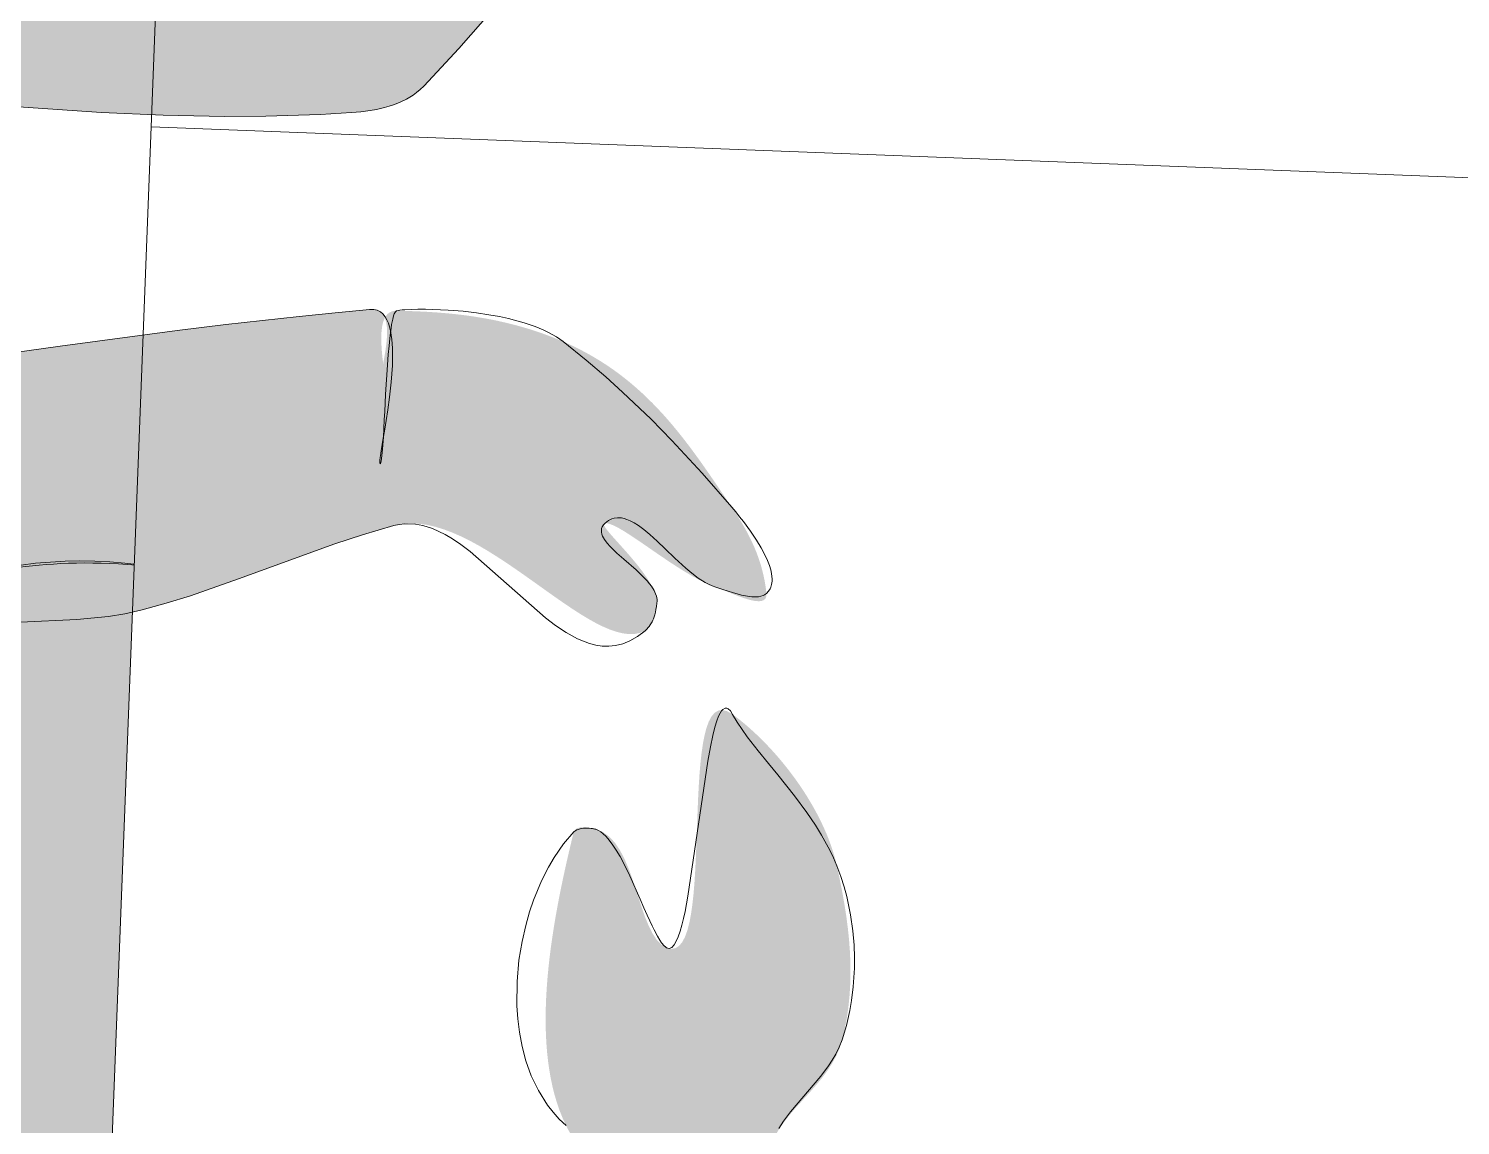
# Model space of a CAD drawing. Header units: millimetres. Extents: x 32078 to 83548, y -4690 to 56252.
# Drawn here: x 79420.5 to 79853.6, y 51756.9 to 52088.5 of the extents above; entities that cross this region are included whole.
import ezdxf

# ---------------------------------------------------------------- set-up
doc = ezdxf.new("R2010")
doc.units = ezdxf.units.MM
doc.header["$MEASUREMENT"] = 0
for name, color, linetype, lineweight in [('FURN-FREE', 1, 'Continuous', 0), ('PRES-FILL', 7, 'Continuous', 0), ('PRES-PEOP', 42, 'Continuous', 0)]:
    doc.layers.add(name, color=color, linetype=linetype, lineweight=lineweight)

# ---------------------------------------------------------------- blocks, each defined once
blk = doc.blocks.new('ANT_11')
at = {"color": 0, "linetype": 'ByBlock', "lineweight": -2}
for p, q in [((-190.0079999999871, -176.9710000000341), (-240.1239999999889, -227.2660000000178)), ((-180.8859999999986, -184.8450000000157), (-231.6219999999812, -235.7580000000016)), ((-240.1019999999735, -235.7510000000184), (-240.1239999999852, -235.7600000000384))]:
    blk.add_line(p, q, dxfattribs=at)
for centre, radius, start, end in [((-235.8759852194598, -231.491388148861), 6.000000000000006, 135.1867472222222, 225.1567888888889), ((-235.8691630907961, -231.5142489645223), 6.000000000000013, 224.9720888888888, 315.070525)]:
    blk.add_arc(centre, radius, start, end, dxfattribs=at)
at = {"color": 0, "linetype": 'ByBlock', "lineweight": -2, "extrusion": (0, 0, -0.9999999999999998)}
blk.add_ellipse((5.602729983107565, -66.64335468209174), major_axis=(-249.9564442699204, 4.666472751250908), ratio=0.7200000000000006, start_param=4.7115489922008, end_param=6.283185307179586, dxfattribs=at)
blk = doc.blocks.new('*U64')
at = {"extrusion": (0, 0, -1)}
h = blk.add_hatch(color=7, dxfattribs=at)
edge = h.paths.add_edge_path()
edge.add_arc((189.5230698579689, 3.894953851111495), 436.8134136936625, 181.1704888888889, 216.0554083333334, ccw=False)
edge.add_line((-247.1991972945398, -5.028036447511113), (-248.1122242495767, -5.046691238017956))
edge.add_arc((201.1721346928534, -2.019808004082734), 449.2945550665204, 145.5010833333334, 180.3860027777778, ccw=False)
edge.add_ellipse((-178.4381762329576, 231.5083815634316), major_axis=(-9.330090363337064, -20.94804797271573), ratio=0.923917886615076, start_angle=90.93216388888891, end_angle=180, ccw=False)
edge.add_line((-158.93467380316, 223.2300806680323), (-158.9509580197773, 223.2407149623832))
edge.add_arc((738.9849474954972, -123.8838094883686), 962.6963830246395, 158.8644694444445, 161.6479117317408)
edge.add_line((-174.7483423471422, 179.2264030120532), (-174.8475005683285, 179.2592964940231))
edge.add_line((-174.8475005683285, 179.2592964940231), (-174.7632560480706, 179.1814415873559))
edge.add_arc((738.9849474954972, -123.8838094883686), 962.6963830246395, 161.6507310214406, 167.9826)
edge.add_line((-202.6133815909998, 76.55798393367513), (-202.6133855943626, 76.55796512744928))
edge.add_ellipse((-185.3627297544008, 78.62026789307856), major_axis=(11.42001704835106, 18.85645010637372), ratio=0.710141361513294, start_angle=119.0379527777778, end_angle=229.6584777777778)
edge.add_line((-182.5489720905462, 60.2323849607892), (-182.7609163116576, 60.28017894514051))
edge.add_ellipse((70.28633080802683, 3.22126388597826), major_axis=(-259.9547020407177, -4.853131661300878), ratio=0.96153846153846, start_angle=323.43319051925664, end_angle=345.69466111111115, ccw=False)
edge.add_line((-141.2796922553534, 148.2373896328209), (-141.2795005683147, 148.2372964940441))
edge.add_line((-141.2795005683147, 148.2372964940441), (-141.2796552746731, 148.2374394665312))
edge.add_ellipse((70.28633080802683, 3.22126388597826), major_axis=(-259.9547020407177, -4.853131661300878), ratio=0.96153846153846, start_angle=270, end_angle=323.43317649861206, ccw=False)
edge.add_line((65.61985805675795, 253.1777081558939), (65.619381362485, 253.1770107808297))
edge.add_ellipse((70.28585411373933, 3.220566510932258), major_axis=(-4.666472751250971, 249.9564442699204), ratio=0.720000000000001, start_angle=-90.04779895583567, end_angle=0, ccw=False)
edge.add_line((250.2583243620651, 6.371899793581038), (250.2582958129518, 6.373381804277199))
edge.add_line((250.2582958129351, 6.373381804274686), (250.25835027844, 6.370465271520516))
edge.add_line((250.2583502784466, 6.370465271524292), (250.2583243620631, 6.371899793581223))
edge.add_ellipse((70.29369377164403, 2.800639684097405), major_axis=(-4.731426504006933, 253.4356479310827), ratio=0.7101157289572861, start_angle=180, end_angle=270.04779272652974, ccw=False)
edge.add_line((75.02512027566263, -250.6350082469944), (75.02560038452793, -250.634500917331))
edge.add_ellipse((70.35912763325905, -0.6780566474044463), major_axis=(-259.9547020407177, -4.853131661300878), ratio=0.96153846153846, start_angle=13.919233333333295, end_angle=90, ccw=False)
edge.add_line((-180.8396707460925, -65.51667338454354), (-182.3148174292, -65.89743086454473))
edge.add_ellipse((-185.5519017691986, -84.89032965886508), major_axis=(12.11588146826803, -18.41705503726557), ratio=0.7751110379519799, start_angle=129.7219388888889, end_angle=240.9620472222222)
edge.add_line((-203.9136546580557, -84.16156648722244), (-203.9136485167255, -84.16158838126285))
edge.add_arc((731.623036994366, 178.2582157786601), 971.6445047199426, 195.6689083333333, 204.786883102424)
edge.add_line((-150.507241983214, -229.0981570245458), (-150.5065005683136, -229.1007035059665))
edge.add_line((-150.5065005683136, -229.1007035059665), (-150.5061343833659, -229.1005555235788))
edge.add_line((-150.5061343833659, -229.1005555235788), (-150.5055005683244, -229.0987035059734))
edge.add_line((-150.5055005683244, -229.0987035059734), (-150.5383184758102, -228.9914209544877))
edge.add_ellipse((-169.6711985432921, -238.089789751888), major_axis=(-19.0190367966044, -9.336634261293675), ratio=0.7660621444968636, start_angle=90, end_angle=179.0678361111111, ccw=False)
edge.add_line((-162.5187564786611, -252.6595538665424), (-163.6179454810772, -253.1991566765755))
at = {"color": 0}
blk.add_rational_spline([(163.6179454810626, -253.1991566765719), (244.395638061862, -142.2440036543048), (247.1991972945398, -5.028036447511113), (247.6557107720582, -5.037363842762716), (248.1122242495767, -5.046691238017956), (249.0632559276273, 136.1162228151916), (169.1080861778319, 252.4564290876879), (150.0661567962525, 243.975309043275), (158.9346738031454, 223.2300806680214), (158.9428159114614, 223.2353978152059), (158.9509580197773, 223.2407149623832), (167.384311715854, 201.4254568799588), (174.7483423471422, 179.2264030120677), (174.7979214577354, 179.2428497530418), (174.8475005683285, 179.2592964940231), (174.8053783081996, 179.2203690406895), (174.7632560480706, 179.1814415873559), (191.5264878287999, 128.6399398121866), (202.6133815909852, 76.55798393368241), (202.6133835926739, 76.5579745305622), (202.6133855943626, 76.55796512744928), (207.6479790385492, 47.05271919769075), (182.5489720905753, 60.23238496079648), (182.6549442010873, 60.25628195296304), (182.7609163116576, 60.28017894514051), (171.0129643532273, 108.1699772470056), (141.2796922553534, 148.2373896328099), (141.2795964118268, 148.2373430634252), (141.2795005683147, 148.2372964940441), (141.2795779215085, 148.2373679802877), (141.2796552746731, 148.2374394665312), (65.21804999948654, 250.7350764623698), (-65.61985805678705, 253.1777081559012), (-65.6196197096142, 253.1773594683618), (-65.619381362485, 253.1770107808297), (-245.7382225845795, 256.5396752922825), (-250.2583243620611, 6.37189979357936), (-250.2583100890624, 6.372640798970679), (-250.2582958129642, 6.373381804281962), (-250.2583230456803, 6.37192353789942), (-250.25835027844, 6.370465271520516), (-250.258337321764, 6.371182532588136), (-250.2583243620611, 6.37189979357936), (-255.143941914881, -247.2723441011549), (-75.02512027566263, -250.6350082469871), (-75.02536033009528, -250.6347545821664), (-75.02560038452793, -250.634500917331), (128.3684962365078, -254.4316945140672), (180.8396707460925, -65.51667338452171), (181.5772440876608, -65.70705212454413), (182.3148174292, -65.89743086454473), (209.2685806552181, -53.96520079177208), (203.9136546580412, -84.16156648723336), (203.9136515873979, -84.16157743424264), (203.9136485167255, -84.16158838126285), (182.9888989878091, -158.7591245014337), (150.507241983214, -229.0981570245385), (150.5068712757493, -229.0994302652543), (150.5065005683136, -229.1007035059665), (150.5063174758543, -229.1006295147745), (150.5061343833659, -229.1005555235788), (150.5058174758451, -229.0996295147743), (150.5055005683244, -229.0987035059734), (150.5219095220818, -229.0450622302269), (150.5383184758102, -228.9914209544877), (143.8066565910995, -243.4735979856268), (162.5187564787047, -252.6595538665533), (163.0683509798837, -252.9293552715571), (163.6179454810626, -253.1991566765719)], [1, 0.954018458761833, 1, 1, 1, 0.954018458761833, 1, 0.7128353987122346, 1, 1, 1, 0.9997050096312174, 1, 1, 1, 1, 1, 0.9984737766805626, 1, 1, 1, 0.5691322564512941, 1, 1, 1, 0.9811892478442809, 1, 1, 1, 1, 1, 0.8932412642455915, 1, 1, 1, 0.7068117680607829, 1, 0.9999999999957255, 1, 1, 1, 0.999999999995883, 1, 0.7068118065158087, 1, 1, 1, 0.7875766260787885, 1, 1, 1, 0.5646781698281227, 1, 1, 1, 0.9968360298930732, 1, 1, 1, 1, 1, 1, 1, 1, 1, 0.7128353987122346, 1, 1, 1], degree=2, knots=[0, 0, 0, 0.03448275862068965, 0.03448275862068965, 0.06896551724137931, 0.06896551724137931, 0.1034482758620689, 0.1034482758620689, 0.1379310344827586, 0.1379310344827586, 0.1724137931034482, 0.1724137931034482, 0.2068965517241378, 0.2068965517241378, 0.2241379310344826, 0.2241379310344826, 0.2413793103448275, 0.2413793103448275, 0.2758620689655172, 0.2758620689655172, 0.3103448275862069, 0.3103448275862069, 0.3448275862068964, 0.3448275862068964, 0.3793103448275861, 0.3793103448275861, 0.4137931034482755, 0.4137931034482755, 0.4310344827586206, 0.4310344827586206, 0.4482758620689654, 0.4482758620689654, 0.4827586206896549, 0.4827586206896549, 0.5172413793103448, 0.5172413793103448, 0.5517241379310345, 0.5517241379310345, 0.5862068965517239, 0.5862068965517239, 0.6206896551724138, 0.6206896551724138, 0.6551724137931033, 0.6551724137931033, 0.6896551724137929, 0.6896551724137929, 0.7241379310344825, 0.7241379310344825, 0.7586206896551724, 0.7586206896551724, 0.7931034482758622, 0.7931034482758622, 0.8275862068965517, 0.8275862068965517, 0.8620689655172412, 0.8620689655172412, 0.8965517241379309, 0.8965517241379309, 0.9051724137931034, 0.9051724137931034, 0.9137931034482757, 0.9137931034482757, 0.9224137931034483, 0.9224137931034483, 0.9310344827586206, 0.9310344827586206, 0.9655172413793103, 0.9655172413793103, 1, 1, 1], dxfattribs=at)
at = {"color": 0, "linetype": 'Continuous', "lineweight": 0, "rotation": 270}
blk.add_blockref('ANT_11', (-3.642499431662145, 8.823296494039823), dxfattribs=at)
blk = doc.blocks.new('SERIES 7_11')
at = {"color": 0, "linetype": 'Continuous', "lineweight": 0, "rotation": 89.99999999999997}
blk.add_blockref('*U64', (-5.046691238014319, -248.1122242495767), dxfattribs=at)
blk = doc.blocks.new('*U133')
at = {"color": 7, "linetype": 'ByBlock', "lineweight": -2}
blk.add_wipeout([(-341.44641953966493, 913.8688648293748), (410.9570127338445, 884.7916420746908), (341.44637451484573, -913.8685400458489), (-410.9570577586637, -884.7913172911649)], dxfattribs=at).dxf.layer = 'PRES-FILL'
at = {"layer": 'FURN-FREE', "linetype": 'ByBlock', "lineweight": -2, "flags": 128}
blk.add_lwpolyline([(-410.9570577586783, -884.7913172911649), (-341.4464195396649, 913.8688648293755), (410.9570127338593, 884.7916420746915), (341.446374514846, -913.8685400458489), (-410.9570577586783, -884.7913172911649)], close=True, dxfattribs=at)
blk = doc.blocks.new('*U134')
at = {"color": 7, "linetype": 'ByBlock', "lineweight": -2}
blk.add_wipeout([(-341.4464195396576, 913.8688648293748), (410.9570127338446, 884.7916420746908), (341.44637451484584, -913.8685400458489), (-410.9570577586564, -884.7913172911649)], dxfattribs=at).dxf.layer = 'PRES-FILL'
at = {"layer": 'FURN-FREE', "linetype": 'ByBlock', "lineweight": -2, "flags": 128}
blk.add_lwpolyline([(-410.957057758671, -884.7913172911649), (-341.4464195396577, 913.8688648293755), (410.9570127338666, 884.7916420746915), (341.446374514846, -913.8685400458489), (-410.957057758671, -884.7913172911649)], close=True, dxfattribs=at)
blk = doc.blocks.new('*U130')
at = {"layer": 'PRES-FILL', "color": 7, "linetype": 'ByBlock', "lineweight": -2, "rotation": 90}
blk.add_blockref('*U133', (-14.53843956303899, -376.201850945552), dxfattribs=at)
blk.add_blockref('*U134', (-43.61566231772304, -1128.605283219062), dxfattribs=at)
blk = doc.blocks.new('*U135')
at = {"layer": 'PRES-FILL', "linetype": 'ByBlock', "lineweight": -2}
h = blk.add_hatch(color=0, dxfattribs=at)
edge = h.paths.add_edge_path(flags=16)
edge.add_spline(control_points=[(-87.07831214771431, -291.0744552105898), (-88.89239608471689, -288.4548494401097), (-89.38684500839736, -283.2889002702868), (-89.4902516684233, -277.4036297993007)], knot_values=[0, 0, 0, 0, 1, 1, 1, 1], degree=3, periodic=0)
edge.add_spline(control_points=[(-89.4902516684233, -277.4036297993007), (-94.07544578357192, -264.2978469137888), (-102.2647964179487, -248.1244687475701), (-94.97166972408013, -247.5728208029614), (-87.9513761526614, -247.0418098000519), (-89.72454525638022, -264.0690811901877), (-89.4902516684233, -277.4036297993007)], knot_values=[0, 0, 0, 0, 0.5095306753181346, 0.5095306753181346, 0.5095306753181346, 1, 1, 1, 1], degree=3, periodic=0)
edge.add_spline(control_points=[(-89.4902516684233, -277.4036297993007), (-87.52906642857124, -283.0092524418287), (-86.22724547806138, -288.0536722698598), (-87.07831214771431, -291.0744552105898)], knot_values=[0, 0, 0, 0, 1, 1, 1, 1], degree=3, periodic=0)
edge.add_spline(control_points=[(-87.07831214771431, -291.0744552105898), (-85.95999222937098, -292.6893514408584), (-84.34017201395181, -293.3365619410179), (-82.00130538470694, -292.5880610099848), (-63.59383381527732, -286.6971694839594), (-44.85866232332774, -280.6748171649233), (-26.44999149462092, -274.1039725800219), (-3.97733023649198, -266.0825154139602), (18.35495155211538, -258.1142490278435), (40.76494914462091, -249.8098054022121), (62.09082103249966, -241.9071048271726), (84.0254556608561, -234.3002088238427), (102.036338375372, -220.2868875461718), (117.4488240068895, -208.2952424799441), (129.9151441368449, -193.2241611071513), (142.6432244093739, -178.5923170648457), (163.0005941387935, -155.1900558744092), (182.8546414145967, -131.3060623629426), (203.2343677893514, -107.9247166534187), (213.1979345754517, -96.49367016923497), (224.2374659782072, -86.03110257819935), (234.3364193446469, -74.70105654421786), (246.7178919629514, -60.81024532424635), (254.7748833751684, -44.37492258180282), (259.7027346673713, -25.00474835188652), (268.8092894337751, 10.79088386117655), (269.3557246566634, 46.90065336131374), (252.6851600430091, 77.86553913385433), (241.2536237630411, 99.09914599222247), (227.3397290832945, 117.7993371364137), (211.966218272064, 135.6688070436066), (198.2174307192763, 151.6497725143417), (184.4468728898064, 167.5986870604829), (170.5998475073429, 183.4938566907222), (153.8705150601454, 202.6976618187909), (137.0851828110317, 221.9010084819602), (119.8497930294252, 240.5959913312254), (106.8232585273072, 254.7256885524839), (88.38601897297485, 262.3861756958795), (71.07116077227693, 271.4910562303266), (49.31172820176289, 282.9330808633968), (28.25311481850804, 292.6512301065668), (3.265834411547985, 297.327335357113), (-21.50146026012953, 301.9622726039088), (-44.73838342509407, 298.5593976669043), (-68.35236469293886, 290.7234910957341), (-91.13489496562397, 283.1634876956814), (-111.8712580557476, 273.757788462317), (-130.4584782136808, 259.7759117501701), (-157.4580053186364, 239.4660399101849), (-182.7918153615465, 217.5136692575034), (-207.6003872519068, 194.9019255928724), (-226.2076064091088, 177.9423975816317), (-243.9963418850675, 159.9594654293323), (-260.3465887236089, 140.7443127179722), (-265.3696622714924, 134.841091423732), (-270.0630620164739, 127.4894450132706), (-269.8281436665711, 119.5425549638749), (-269.0001458406623, 91.53279035793093), (-265.0361819725658, 65.12352676317096), (-263.1618364924216, 37.95410509096109), (-261.1843437510834, 9.289520726670162), (-260.2340487209731, -19.56111516160308), (-257.9202655615227, -48.25189084419981), (-257.6397211215808, -51.73062547019799), (-254.9934591089841, -54.59069810863002), (-254.183716304964, -58.03427320504852), (-253.3515663618164, -61.5731386399857), (-253.2291796873178, -65.17489315886633), (-253.4760670081887, -68.77246832681703), (-254.4084206014377, -82.3584723509266), (-267.5626279749704, -92.20125338995422), (-268.1809031531884, -106.6588880038762), (-268.9817591903702, -125.38596030396), (-262.4752963332285, -142.6908594273555), (-255.5529541847936, -157.7631315542094), (-248.2408484707412, -173.6840503381973), (-230.6169023986731, -188.9544215020287), (-215.094516461395, -195.9084356162057), (-194.6235048089729, -205.0794293369981), (-227.5421476998308, -119.8030906882777), (-210.4050449188508, -122.7259414140426), (-200.6489644701069, -124.3899080240517), (-194.8665631468466, -152.8433226549823), (-181.9270150395605, -153.2528445356438), (-179.8478432335978, -153.318647942433), (-175.6591534205072, -153.3011556875863), (-175.5916423200542, -151.0476115536439), (-174.6981617056008, -121.2229162775184), (-175.9042505497346, -84.15658467018511), (-191.9475750214187, -63.78702212477219), (-196.1806730426179, -58.41242815861187), (-202.363111061044, -54.4716279420245), (-209.6942834992806, -51.72211669215176)], knot_values=[0, 0, 0, 0, 0.004098381531734696, 0.004098381531734696, 0.004098381531734696, 0.03635368013720219, 0.03635368013720219, 0.03635368013720219, 0.07572982011414187, 0.07572982011414187, 0.07572982011414187, 0.1132010653974124, 0.1132010653974124, 0.1132010653974124, 0.14526640270913, 0.14526640270913, 0.14526640270913, 0.1965519000639748, 0.1965519000639748, 0.1965519000639748, 0.2216251747810174, 0.2216251747810174, 0.2216251747810174, 0.25236539637566, 0.25236539637566, 0.25236539637566, 0.3091726121130702, 0.3091726121130702, 0.3091726121130702, 0.3481271264153437, 0.3481271264153437, 0.3481271264153437, 0.3829647993414165, 0.3829647993414165, 0.3829647993414165, 0.4250540564899624, 0.4250540564899624, 0.4250540564899624, 0.4568651827461615, 0.4568651827461615, 0.4568651827461615, 0.4968419500255261, 0.4968419500255261, 0.4968419500255261, 0.5364667654958765, 0.5364667654958765, 0.5364667654958765, 0.5746963866582342, 0.5746963866582342, 0.5746963866582342, 0.630228181300859, 0.630228181300859, 0.630228181300859, 0.6718787961638446, 0.6718787961638446, 0.6718787961638446, 0.6846745725113127, 0.6846745725113127, 0.6846745725113127, 0.7297748169105458, 0.7297748169105458, 0.7297748169105458, 0.7773569765908894, 0.7773569765908894, 0.7773569765908894, 0.78312627708974, 0.78312627708974, 0.78312627708974, 0.7890552252170661, 0.7890552252170661, 0.7890552252170661, 0.8114455046014806, 0.8114455046014806, 0.8114455046014806, 0.8404477855449914, 0.8404477855449914, 0.8404477855449914, 0.8710830444871903, 0.8710830444871903, 0.8710830444871903, 0.9114849997865957, 0.9114849997865957, 0.9114849997865957, 0.9344856628054873, 0.9344856628054873, 0.9344856628054873, 0.9381814897131244, 0.9381814897131244, 0.9381814897131244, 0.9870941822375215, 0.9870941822375215, 0.9870941822375215, 1, 1, 1, 1], degree=3, periodic=0)
edge.add_line((-209.6942834992806, -51.72211669215176), (-193.9554313921253, -0.02416496869409457))
edge.add_spline(control_points=[(-193.9554313921253, -0.02416496869409457), (-187.0334699935629, 22.71264097993844), (-179.5682325628004, 45.27655141681316), (-171.546161338425, 67.66414764717047), (-163.0286974003247, 91.43426115246257), (-139.597424702326, 107.5570674201881), (-118.7270846086467, 121.8980210750015), (-107.4085535302875, 129.6754951798212), (-96.13803730571817, 136.5337036815472), (-80.50538087009045, 136.889317852736), (-68.37265735138499, 137.1653149897029), (-58.48686090827687, 133.788806689874), (-50.14550819518627, 127.2132180820481)], knot_values=[0, 0, 0, 0, 0.3242048070790112, 0.3242048070790112, 0.3242048070790112, 0.6684304659642469, 0.6684304659642469, 0.6684304659642469, 0.8551130404015013, 0.8551130404015013, 0.8551130404015013, 1, 1, 1, 1], degree=3, periodic=0)
edge.add_line((-50.14550819518627, 127.2132180820481), (-43.44551937066717, 121.931536357064))
edge.add_spline(control_points=[(-43.44551937066717, 121.931536357064), (-52.97537610729341, 111.9743174005416), (-61.70828375140263, 101.2227619635087), (-66.21967390885402, 86.38209284508775), (-72.00109886939754, 67.36351722244581), (-70.56204819519189, 51.92159684376384), (-65.78859446718707, 32.36011425747711), (-60.91834914840001, 12.4019823846611), (-52.41068678941519, -3.899051625005086), (-40.46282677569252, -16.59624482724757), (-29.76929379778448, -27.9604434435314), (-15.70692158867314, -35.86571801298123), (4.085994196764659, -37.78828460554359), (21.39602580967767, -39.46967853732349), (32.80868237356481, -32.61645050879451), (46.03115763617097, -27.68787525540392), (56.11757800570922, -23.92824017643579), (63.9562968332466, -4.318340353158419), (73.36998533710721, -9.364488506849739), (78.1778326130734, -11.94170461560134), (80.01234252595168, -18.39455939165782), (82.95708621910308, -23.17112827469828), (90.37560748163378, -35.20446003900724), (104.8919222977129, -43.48754374752752), (103.9488796295191, -59.94721314539493), (102.6316696437716, -82.93752061140549), (81.87161202233983, -92.77921701141167), (71.79374211271352, -109.5896862432273), (62.75094410454039, -124.6735957450437), (56.88481326241163, -143.0784906290646), (45.74386686026992, -155.8284881344443), (27.61782189119549, -176.5724195560615), (-8.65840409618977, -176.646729401371), (-33.86351756977092, -189.2710082729172), (-57.29500610371178, -201.0069461388048), (-80.00715993152699, -218.5647198101942), (-102.9092625649646, -230.2106602262211), (-126.4267073183, -242.1695080541685), (-170.3451343521592, -203.4649171256606), (-183.9370973616169, -215.0859390001569), (-185.4372476237768, -216.3685557200224), (-186.1864357418672, -221.3471233283926), (-185.6590915353736, -224.0190201072546), (-183.9894642690779, -232.4785265553364), (-161.5987339165295, -243.6861511579482), (-165.304747505128, -244.3993410344701), (-170.2820739892195, -245.3571839500801), (-189.8162513641873, -233.9521160573786), (-202.0941385273327, -232.4393783164996), (-206.979071861424, -231.8375139307464), (-219.1576623974688, -228.4554485970875), (-217.4211306994985, -233.8441241850087), (-214.2524660100171, -243.676888008602), (-208.3265807279677, -250.7895085956989), (-201.6973211800359, -257.1143157226034), (-184.8370183137158, -273.2002998294338), (-168.6169997198158, -289.9416467815608), (-141.3669247969956, -295.3527005507203), (-121.8067194644682, -299.236775111669), (-104.2733657353092, -296.6543974041851), (-90.11643816900323, -293.8974959615152), (-88.45242821298598, -293.5734488526068), (-87.50048847752623, -292.5729312999756), (-87.07831214771431, -291.0744552105898)], knot_values=[0, 0, 0, 0, 0.0445675321191511, 0.0445675321191511, 0.0445675321191511, 0.1016815997639398, 0.1016815997639398, 0.1016815997639398, 0.1599537725823565, 0.1599537725823565, 0.1599537725823565, 0.2121083342373425, 0.2121083342373425, 0.2121083342373425, 0.2577204674264914, 0.2577204674264914, 0.2577204674264914, 0.2925144935189276, 0.2925144935189276, 0.2925144935189276, 0.3102848248294786, 0.3102848248294786, 0.3102848248294786, 0.3550525854241348, 0.3550525854241348, 0.3550525854241348, 0.4175826737119677, 0.4175826737119677, 0.4175826737119677, 0.4736904586800346, 0.4736904586800346, 0.4736904586800346, 0.5649764407445235, 0.5649764407445235, 0.5649764407445235, 0.6498388415546573, 0.6498388415546573, 0.6498388415546573, 0.7369813565731338, 0.7369813565731338, 0.7369813565731338, 0.746599309966639, 0.746599309966639, 0.746599309966639, 0.7770507628045908, 0.7770507628045908, 0.7770507628045908, 0.817948298408715, 0.817948298408715, 0.817948298408715, 0.8342199689575515, 0.8342199689575515, 0.8342199689575515, 0.8639110295738617, 0.8639110295738617, 0.8639110295738617, 0.9394247835290591, 0.9394247835290591, 0.9394247835290591, 0.9936288375354178, 0.9936288375354178, 0.9936288375354178, 1, 1, 1, 1], degree=3, periodic=0)
at = {"layer": 'PRES-PEOP', "color": 0, "linetype": 'ByBlock', "lineweight": -2, "flags": 128}
for points in [[(-191.9475750214187, -63.78702212477219), (-189.5040250643069, -65.26958919978642), (-187.2617293823132, -66.88296579565213), (-185.206169463112, -68.6030276829697), (-181.5482860857883, -72.3428255036124), (-178.5052971238911, -76.28965615406923), (-175.9891626619501, -80.32973748685617), (-173.9238513571327, -84.37696573405992), (-172.2437142676936, -88.3672242785542), (-170.89208180469, -92.2537867166102), (-169.8200524298882, -96.0036108076747), (-168.3147673977073, -103.2412634664797), (-167.5325968429242, -109.7093551780708), (-167.2534597970225, -115.4001676263724), (-167.3166051426961, -120.3551464028133), (-167.6052678502456, -124.6395883325895), (-168.0352562648768, -128.3275830794882), (-169.1828798342322, -134.5897656260349), (-170.3707681088708, -139.0782116482442), (-171.4441127944156, -142.300549698426), (-173.3449133019021, -146.8623391751025), (-175.5916423200542, -151.0476115536439), (-175.7036089897156, -151.215258202632), (-175.8262205245992, -151.3704554177821), (-176.100216067789, -151.6513642717036), (-176.3961843057477, -151.8915964403568), (-176.7034226031683, -152.0970836052584), (-177.0138357816613, -152.2728724790941), (-177.3213960358989, -152.4232606597652), (-177.6217073328153, -152.5519110236637), (-178.2077751382894, -152.7620054489817), (-178.7350675093912, -152.9138326091779), (-179.1990503989073, -153.0232663653733), (-179.6013423318655, -153.1018234464864), (-179.9467115394364, -153.1578829062055), (-180.5265492062172, -153.2287533998315), (-180.9325004081475, -153.2602400729083), (-181.2159770212311, -153.2722730140522), (-181.4147901353426, -153.2750381161313), (-181.6878592868015, -153.2695082826685), (-181.9270150395605, -153.2528445356438), (-182.7723450115736, -153.0926194071944), (-183.6178674563271, -152.7960780844733), (-184.4597711638926, -152.384577894496), (-185.2947951085225, -151.8769934569136), (-186.1201668382128, -151.289975306805), (-187.7589403759921, -149.9106741459691), (-189.3335253903351, -148.3634662617551), (-190.833994849876, -146.7256945962727), (-192.2543686538993, -145.0554226736713), (-194.928652034956, -141.6672728101839), (-199.5227959751501, -135.4008429147507), (-201.17636442605, -133.0994515325583), (-202.5761802479537, -131.1697543575283), (-203.7578344365611, -129.5733349189686), (-204.7539239908219, -128.2655376250477), (-205.5933054127818, -127.2018574800168), (-206.9817719145067, -125.5530820840504), (-207.9488301371603, -124.5216283836198), (-208.6283581552707, -123.878834218398), (-209.5681391137332, -123.1479462350544), (-209.9999760732608, -122.8963000448421), (-210.4050449188508, -122.7259414140426), (-211.2457288901351, -122.6931477971957), (-211.9189719208516, -123.1504615921876), (-212.4476372963836, -124.021009457545), (-212.8519764119264, -125.2369664150174), (-213.1499009645631, -126.73860447068), (-213.3572282067762, -128.4734356990375), (-213.48790184682, -130.3954407113924), (-213.5541909374588, -132.4643742859771), (-213.5668688748556, -134.6451407124114), (-213.4652226238832, -139.3008626795054), (-210.750367791843, -180.5203447433742), (-210.6044036264066, -184.9221675002336), (-210.5898442481703, -188.3628860510507), (-210.6796920822817, -191.0028315913805), (-210.8475374018453, -192.9913929989852), (-211.0698757624195, -194.4601391920296), (-211.3270017938048, -195.5207514284702), (-211.6031124074943, -196.2655724643118), (-211.8860041874868, -196.7694465446548), (-212.4792619095097, -197.3000020137988), (-213.0109771955467, -197.3878397316294), (-213.4612373591081, -197.2699259672809), (-214.2233460126008, -196.7836297858594), (-215.094516461395, -195.9084356162057), (-216.9431585414713, -193.9037306267564), (-218.8887217529991, -192.0076651012641), (-220.8765170277038, -190.2103108446026), (-224.9574756220973, -186.7721050899854), (-228.8168392954685, -183.670464938361), (-232.3390673426184, -180.8681465314439), (-238.6375727081468, -175.722453588809), (-243.3068061953527, -171.623759817885), (-246.6843764396035, -168.3939929441549), (-249.108109938592, -165.8751712358062), (-252.5086330776103, -161.9285341158102), (-254.0805297094339, -159.8743513257796), (-255.5529541847936, -157.7631315542094), (-257.4047188281838, -154.8239074322337), (-259.0111872029811, -152.0029769082612), (-260.403537194361, -149.3069495555828), (-262.7180917376536, -144.1373304133012), (-264.4271269746241, -139.5152504266734), (-265.6809633134981, -135.4154726228735), (-266.5934675779281, -131.7991600067035), (-267.2508063731075, -128.6216903141758), (-268.0848495583632, -123.054327134887), (-268.4467165475071, -118.8930449340551), (-268.570094551018, -115.7912510284805), (-268.5177025775338, -111.1860857822903), (-268.1809031531884, -106.6588880038762), (-267.7981961938785, -104.2546962107881), (-267.2342927923746, -102.0345260632748), (-266.5500289969495, -99.97761912200076), (-265.7921000140486, -98.06654520111624), (-264.1325144066504, -94.51467941050942), (-257.4786575338949, -82.0695832768979), (-256.0261090453132, -78.86778199556284), (-255.0943708284613, -76.42123415876995)], [(40.76494914462091, -249.8098054022121), (7.179532870984985, -262.03921905483), (-26.44999149462092, -274.1039725800219), (-40.45319627050776, -278.9852138227288), (-61.69255383084237, -286.0139159115788), (-72.0484787831083, -289.3650337669533), (-77.08593230581027, -290.9934619253036), (-82.00130538470694, -292.5880610099848), (-83.24771084923123, -292.8542548067926), (-84.36881731300673, -292.8293482378649), (-85.37699652161973, -292.5561761487625), (-86.28342774654448, -292.072674595649), (-87.09821057663066, -291.412387838529), (-87.83046718075639, -290.6049254644167), (-88.48843501580996, -289.6763744054333), (-89.07955086464062, -288.6496701695723), (-89.61052700699656, -287.5449311961129), (-90.5289733796235, -285.1292213832348), (-91.26698783827305, -282.5822048374976), (-91.8599666806258, -279.9942020361777), (-92.3365500633372, -277.4315079868102), (-93.04758908745134, -272.3972802721255), (-93.5043016008567, -267.9024400529743), (-93.80234012806613, -264.0310201642278), (-94.00215297826799, -260.7780135210196), (-94.14156650728546, -258.0931159258762), (-94.24397487693932, -255.9066683109268), (-94.3236450185068, -254.1444617298839), (-94.38913307330222, -252.7356844040332), (-94.44546921808796, -251.6167362856213), (-94.49554292364337, -250.7326287737524), (-94.58877342675987, -249.4187474289356), (-94.66673122296925, -248.6456464651856), (-94.73159991321154, -248.1950206852489), (-94.84200754307676, -247.7413739407493), (-94.97166972408013, -247.5728208029614), (-95.0763139846531, -247.6837816536718), (-95.1212560635613, -248.0279650627635), (-95.11552747600945, -248.5694886895071), (-95.06710103983642, -249.2766255580937), (-94.98300221974205, -250.1213717183273), (-94.86940940718341, -251.0790565489588), (-94.73174419983116, -252.1279916229541), (-94.57475264483946, -253.2491544373479), (-94.21264347918623, -255.6842041379277), (-93.81556663647643, -258.2370323962678), (-93.40460060443729, -260.8223132352141), (-92.99512075750681, -263.3774638428295), (-92.19573328824481, -268.391552428584), (-90.85203517328773, -277.279973400975), (-90.41884663475503, -280.4507402321324), (-90.09202426233969, -283.0743073255726), (-89.85519684391329, -285.2196232623974), (-89.6917358503124, -286.9583787515148), (-89.58632586353633, -288.3582088389667), (-89.52564864432497, -289.4795095125883), (-89.49731761548901, -291.1827002156497), (-89.54718213937304, -292.2205755531322), (-89.62799220556917, -292.8512970108713), (-89.82408721599495, -293.5406124734727), (-90.11643816900323, -293.8974959615152), (-90.51710470004764, -294.0803300983243), (-91.05985062231775, -294.2839137178235), (-91.72339129884494, -294.5027983489126), (-92.4888097987714, -294.7322892753), (-94.29126506796456, -295.2154379778949), (-96.32946685042407, -295.6996788084361), (-98.51186088952818, -296.1661749055493), (-100.7680134461989, -296.6021762816381), (-103.0443535786471, -296.9995807296509), (-105.3007261477906, -297.3537945721328), (-109.7882787937851, -297.9431877175666), (-113.9135215040587, -298.3459606076503), (-117.6112264675903, -298.584245797465), (-120.8713340167596, -298.6868215251015), (-123.7140688217769, -298.683060671814), (-128.5939472208556, -298.4349862545059), (-132.1111627586215, -298.0197948496934), (-134.6332707119436, -297.5641401883913), (-136.4447191896033, -297.1347671145195), (-139.0106399002398, -296.3401518182654), (-141.3669247969956, -295.3527005507203), (-149.3302295780595, -291.3248363815655), (-156.1752494671673, -287.606571061202), (-162.0784782497067, -284.2104721019714), (-172.2356705409766, -277.9617728982703), (-179.7261648365238, -273.0329365870712), (-190.7919423450367, -265.2758720209531), (-201.6973211800359, -257.1143157226034), (-203.1673565725214, -255.963014308305), (-204.6278087576211, -254.7802190668299), (-206.0444385399314, -253.592174943813), (-208.7445982564532, -251.1957759068464), (-211.0564731826889, -248.9645064801443), (-212.9583789059543, -246.9480210336333), (-214.4749047415098, -245.160487615125), (-215.651972510459, -243.5961124502937), (-216.5424560650426, -242.2387299476832), (-217.1983222157287, -241.0675965628761), (-217.6667177093914, -240.0607802780287), (-217.9883769172011, -239.1970466843486), (-218.1973377923714, -238.4568210920261), (-218.3213462506683, -237.8225962092692), (-218.3977887396468, -236.7469488022616), (-218.330350118209, -235.9722935752361), (-218.2054633066728, -235.411295640879), (-217.8925290691113, -234.6048507585219), (-217.4211306994985, -233.8441241850087), (-217.1689127982827, -233.5429807363544), (-216.8963777062454, -233.2774914150359), (-216.6071897252114, -233.0439810717799), (-215.9810453481186, -232.6544818856055), (-215.3218170235923, -232.3598437763867), (-214.6470418403915, -232.1406827971514), (-213.9701039492211, -231.9813211557339), (-213.3010726379143, -231.8691011732444), (-212.6473812977201, -231.7938239580835), (-211.3647240411665, -231.7219215238147), (-210.1962195746746, -231.7222786737693), (-209.1508413200499, -231.7619542033935), (-207.3013981537806, -231.8967740050721), (-205.9250248763419, -232.0324417952361), (-203.9322916040546, -232.2515467024059), (-202.9890839943255, -232.3528870963491), (-202.0941385273327, -232.4393783164996), (-200.9090126508963, -232.5980288673309), (-199.7373778413312, -232.8510139262798), (-198.5825982079114, -233.1814582250081), (-196.298266288999, -234.0327025676961), (-194.1124946721975, -235.0432874230755), (-192.0366174230294, -236.136903295017), (-188.1136136755085, -238.4384518103325), (-184.6958475333813, -240.5611652753578), (-181.7567629023833, -242.3677999083739), (-179.2513152367319, -243.8199315632955), (-177.1277608250093, -244.9318545259739), (-175.3343095080054, -245.7429748400318), (-173.8226171838032, -246.3018106699747), (-172.5493776397052, -246.6571709357668), (-171.4768079785863, -246.8536869458912), (-170.5725216684659, -246.9299125684192), (-169.8090908989107, -246.9178801973467), (-168.5396874752769, -246.7062207411509), (-167.6468541450158, -246.3762608106044), (-167.0125531162485, -246.025747731619), (-166.1208890444104, -245.3242810769298), (-165.304747505128, -244.3993410344701), (-164.8952663209202, -243.739920247579), (-164.6592162431771, -243.1132954691711), (-164.5725450167083, -242.5167104800639), (-164.6138932767353, -241.9476908746874), (-164.7643187440844, -241.404015114822), (-165.0070473915548, -240.8836884629563), (-165.3272490134259, -240.3849195166986), (-165.711834870599, -239.9060990925645), (-166.149275302043, -239.4457812308974), (-167.1607629244681, -238.5618387227587), (-168.280009810449, -237.7397817030724), (-169.4539113894571, -236.9720595807012), (-170.6428149492422, -236.2525463755446), (-173.0346616021561, -234.8964387177839), (-177.3982883761346, -232.463909112179), (-178.979798968212, -231.5195395182673), (-180.2947511428938, -230.6738493537705), (-181.3728735356854, -229.9168294496631), (-182.2475336414936, -229.2399072539411), (-182.9514092591562, -228.6354826393363), (-184.0227323009167, -227.5480072815844), (-184.6726380298642, -226.7053728316387), (-185.0627110222704, -226.0569640016474), (-185.4749250933091, -225.0560976990237), (-185.5969608160231, -224.5422475688101), (-185.6590915353736, -224.0190201072546), (-185.7207991081377, -222.9800759592326), (-185.7619744514668, -222.03240209668), (-185.7709937439358, -221.1803660098522), (-185.7466876166436, -220.4218702846265), (-185.69305123089, -219.7512812103523), (-185.6161675054464, -219.1612522954383), (-185.5224990119459, -218.6438339212473), (-185.4180100758094, -218.1911257735046), (-185.307779166149, -217.7956397090165), (-185.0687064665108, -217.1065040716203), (-184.8474064596376, -216.5934728998109), (-184.6558846869884, -216.2116017478111), (-184.3246610460192, -215.6445879683597), (-183.9370973616169, -215.0859390001569), (-182.0251582853525, -212.8432240825787), (-180.0813800271862, -211.0931288026768), (-178.1172466332937, -209.7710527639138), (-176.1427969317738, -208.819550325934), (-174.1667765980237, -208.1875994600996), (-172.19677525101, -207.8299420847325), (-170.2393500073667, -207.706489072938), (-168.3001367870311, -207.7817837641778), (-164.4334278475144, -208.421725170454), (-160.6927455841214, -209.5393508637499), (-157.0998788383877, -210.9672323093109), (-153.668905448023, -212.578246246645), (-127.1921579879272, -227.3803865131631), (-123.9356642262574, -228.872544278609), (-121.1219251211878, -229.9885226461629), (-118.6925565654674, -230.7943311144772), (-114.5279952418496, -231.7566447843565), (-111.4888670949149, -232.0480600965384), (-109.2635291983024, -231.9930407101056), (-106.0222019534413, -231.4235848777607), (-104.448813847237, -230.9017156109767), (-102.9092625649646, -230.2106602262211), (-94.20512994796445, -225.5055108969973), (-86.65370182988408, -221.0783208535722), (-60.41783234626928, -204.5685835958429), (-47.23137474534451, -196.5393769057409), (-40.57648287012125, -192.7814754838182), (-33.86351756977092, -189.2710082729172), (-29.02426289748109, -187.0615591913665), (-24.32572557603999, -185.241511681772), (-15.19365317192569, -182.3220813315274), (1.31108579217107, -177.96505251895)]]:
    blk.add_lwpolyline(points, dxfattribs=at)
blk = doc.blocks.new('*U136')
at = {"layer": 'PRES-FILL', "linetype": 'ByBlock', "lineweight": -2}
h = blk.add_hatch(color=0, dxfattribs=at)
edge = h.paths.add_edge_path(flags=16)
edge.add_spline(control_points=[(-87.07831214767793, -291.0744552105898), (-88.89239608466596, -288.4548494400806), (-89.38684500836098, -283.2889002702723), (-89.49025166835054, -277.4036297992861)], knot_values=[0, 0, 0, 0, 1, 1, 1, 1], degree=3, periodic=0)
edge.add_spline(control_points=[(-89.49025166835054, -277.4036297992861), (-94.0754457835501, -264.2978469137597), (-102.2647964179268, -248.1244687475555), (-94.97166972403647, -247.5728208029323), (-87.95137615259591, -247.0418098000227), (-89.72454525633657, -264.0690811901877), (-89.49025166835054, -277.4036297992861)], knot_values=[0, 0, 0, 0, 0.5095306753181346, 0.5095306753181346, 0.5095306753181346, 1, 1, 1, 1], degree=3, periodic=0)
edge.add_spline(control_points=[(-89.49025166835054, -277.4036297992861), (-87.52906642853486, -283.0092524418142), (-86.22724547801045, -288.0536722698598), (-87.07831214767793, -291.0744552105898)], knot_values=[0, 0, 0, 0, 1, 1, 1, 1], degree=3, periodic=0)
edge.add_spline(control_points=[(-87.07831214767793, -291.0744552105898), (-85.95999222934915, -292.6893514408439), (-84.34017201390088, -293.3365619410033), (-82.00130538464873, -292.5880610099557), (-63.59383381523367, -286.6971694839303), (-44.8586623232768, -280.6748171648942), (-26.44999149456271, -274.1039725799928), (-3.977330236441048, -266.0825154139457), (18.35495155216631, -258.1142490278435), (40.76494914467185, -249.8098054021975), (62.09082103254332, -241.9071048271726), (84.0254556608852, -234.3002088238136), (102.0363383753865, -220.2868875461572), (117.4488240069186, -208.295242479915), (129.9151441368886, -193.2241611071513), (142.6432244094103, -178.5923170648166), (163.0005941388299, -155.1900558743946), (182.8546414146549, -131.3060623629281), (203.234367789395, -107.9247166533896), (213.197934575488, -96.49367016923497), (224.2374659782217, -86.03110257819935), (234.3364193446978, -74.70105654420331), (246.7178919629878, -60.81024532424635), (254.7748833752194, -44.37492258180282), (259.7027346674367, -25.00474835188652), (268.8092894338115, 10.79088386117655), (269.3557246566925, 46.90065336134285), (252.6851600430309, 77.86553913385433), (241.2536237630848, 99.09914599225158), (227.3397290833382, 117.7993371364137), (211.9662182720858, 135.6688070436066), (198.2174307193054, 151.6497725143563), (184.4468728898355, 167.5986870604975), (170.5998475073793, 183.4938566907658), (153.8705150601891, 202.6976618188055), (137.0851828110681, 221.9010084819747), (119.8497930294616, 240.5959913312399), (106.8232585273508, 254.7256885524985), (88.38601897300396, 262.3861756958941), (71.07116077232058, 271.4910562303558), (49.31172820178472, 282.9330808634113), (28.25311481854442, 292.6512301065959), (3.265834411584365, 297.327335357113), (-21.50146026010043, 301.9622726039379), (-44.73838342506497, 298.5593976669188), (-68.35236469291704, 290.7234910957341), (-91.13489496557304, 283.1634876956668), (-111.8712580557185, 273.757788462317), (-130.4584782136299, 259.7759117501846), (-157.4580053185709, 239.466039910214), (-182.7918153615028, 217.5136692575325), (-207.6003872518631, 194.901925592887), (-226.2076064090506, 177.9423975816608), (-243.9963418850093, 159.959465429376), (-260.346588723587, 140.7443127179868), (-265.3696622714342, 134.841091423732), (-270.063062016452, 127.4894450132851), (-269.8281436665347, 119.542554963904), (-269.0001458406259, 91.53279035793093), (-265.0361819725076, 65.12352676320006), (-263.1618364923997, 37.95410509096109), (-261.1843437510397, 9.289520726684714), (-260.2340487209221, -19.56111516154488), (-257.920265561479, -48.2518908441707), (-257.6397211215444, -51.73062547015434), (-254.993459108955, -54.59069810861547), (-254.1837163049349, -58.03427320503397), (-253.3515663617945, -61.57313863997115), (-253.2291796872669, -65.17489315883722), (-253.4760670081741, -68.77246832678793), (-254.4084206014231, -82.3584723509266), (-267.5626279749195, -92.20125338995422), (-268.1809031531229, -106.6588880038762), (-268.9817591903047, -125.38596030396), (-262.4752963331921, -142.6908594273409), (-255.5529541847209, -157.7631315541803), (-248.2408484707048, -173.6840503381973), (-230.6169023985931, -188.9544215020142), (-215.0945164613731, -195.9084356162057), (-194.6235048089438, -205.079429336969), (-227.5421476998017, -119.8030906882923), (-210.4050449187998, -122.7259414140426), (-200.6489644700778, -124.3899080240371), (-194.8665631468029, -152.8433226549823), (-181.9270150395387, -153.2528445356293), (-179.8478432335687, -153.3186479424185), (-175.6591534204636, -153.3011556875717), (-175.5916423200251, -151.0476115536294), (-174.6981617055499, -121.2229162775329), (-175.9042505497127, -84.15658467015601), (-191.9475750213896, -63.78702212474309), (-196.1806730425596, -58.41242815858277), (-202.3631110609786, -54.47162794199539), (-209.6942834992224, -51.72211669212265)], knot_values=[0, 0, 0, 0, 0.004098381531734696, 0.004098381531734696, 0.004098381531734696, 0.03635368013720219, 0.03635368013720219, 0.03635368013720219, 0.07572982011414187, 0.07572982011414187, 0.07572982011414187, 0.1132010653974124, 0.1132010653974124, 0.1132010653974124, 0.14526640270913, 0.14526640270913, 0.14526640270913, 0.1965519000639748, 0.1965519000639748, 0.1965519000639748, 0.2216251747810174, 0.2216251747810174, 0.2216251747810174, 0.25236539637566, 0.25236539637566, 0.25236539637566, 0.3091726121130702, 0.3091726121130702, 0.3091726121130702, 0.3481271264153437, 0.3481271264153437, 0.3481271264153437, 0.3829647993414165, 0.3829647993414165, 0.3829647993414165, 0.4250540564899624, 0.4250540564899624, 0.4250540564899624, 0.4568651827461615, 0.4568651827461615, 0.4568651827461615, 0.4968419500255261, 0.4968419500255261, 0.4968419500255261, 0.5364667654958765, 0.5364667654958765, 0.5364667654958765, 0.5746963866582342, 0.5746963866582342, 0.5746963866582342, 0.630228181300859, 0.630228181300859, 0.630228181300859, 0.6718787961638446, 0.6718787961638446, 0.6718787961638446, 0.6846745725113127, 0.6846745725113127, 0.6846745725113127, 0.7297748169105458, 0.7297748169105458, 0.7297748169105458, 0.7773569765908894, 0.7773569765908894, 0.7773569765908894, 0.78312627708974, 0.78312627708974, 0.78312627708974, 0.7890552252170661, 0.7890552252170661, 0.7890552252170661, 0.8114455046014806, 0.8114455046014806, 0.8114455046014806, 0.8404477855449914, 0.8404477855449914, 0.8404477855449914, 0.8710830444871903, 0.8710830444871903, 0.8710830444871903, 0.9114849997865957, 0.9114849997865957, 0.9114849997865957, 0.9344856628054873, 0.9344856628054873, 0.9344856628054873, 0.9381814897131244, 0.9381814897131244, 0.9381814897131244, 0.9870941822375215, 0.9870941822375215, 0.9870941822375215, 1, 1, 1, 1], degree=3, periodic=0)
edge.add_line((-209.6942834992224, -51.72211669212265), (-193.9554313921108, -0.02416496866499074))
edge.add_spline(control_points=[(-193.9554313921108, -0.02416496866499074), (-187.0334699935338, 22.71264097993844), (-179.568232562764, 45.27655141682772), (-171.5461613383595, 67.66414764718502), (-163.0286974002884, 91.43426115249167), (-139.5974247022968, 107.5570674201881), (-118.727084608603, 121.8980210750306), (-107.4085535302438, 129.6754951798503), (-96.13803730566724, 136.5337036815472), (-80.50538087004679, 136.889317852736), (-68.37265735134133, 137.1653149897029), (-58.48686090826232, 133.788806689874), (-50.14550819515716, 127.2132180820627)], knot_values=[0, 0, 0, 0, 0.3242048070790112, 0.3242048070790112, 0.3242048070790112, 0.6684304659642469, 0.6684304659642469, 0.6684304659642469, 0.8551130404015013, 0.8551130404015013, 0.8551130404015013, 1, 1, 1, 1], degree=3, periodic=0)
edge.add_line((-50.14550819515716, 127.2132180820627), (-43.44551937063079, 121.931536357064))
edge.add_spline(control_points=[(-43.44551937063079, 121.931536357064), (-52.97537610725703, 111.9743174005562), (-61.70828375138808, 101.2227619635232), (-66.21967390883947, 86.38209284511686), (-72.00109886935388, 67.36351722246036), (-70.56204819516279, 51.92159684377839), (-65.78859446714341, 32.36011425749166), (-60.91834914835636, 12.40198238467565), (-52.41068678935699, -3.899051624990534), (-40.46282677566342, -16.59624482723302), (-29.76929379774083, -27.96044344348775), (-15.70692158862948, -35.86571801295213), (4.085994196808315, -37.78828460554359), (21.39602580968494, -39.46967853732349), (32.80868237361574, -32.61645050876541), (46.03115763620008, -27.68787525540392), (56.11757800573832, -23.92824017643579), (63.9562968333048, -4.318340353143867), (73.3699853371727, -9.364488506835187), (78.17783261311706, -11.94170461558679), (80.01234252599534, -18.39455939165782), (82.95708621914673, -23.17112827469828), (90.37560748167016, -35.20446003900724), (104.8919222977565, -43.48754374749842), (103.9488796295554, -59.94721314538037), (102.631669643808, -82.93752061139094), (81.87161202239804, -92.77921701141167), (71.7937421127499, -109.5896862431982), (62.75094410459133, -124.6735957450292), (56.88481326244801, -143.0784906290646), (45.7438668603354, -155.8284881344443), (27.61782189123915, -176.572419556047), (-8.658404096146114, -176.6467294013128), (-33.86351756971271, -189.2710082729027), (-57.29500610366085, -201.0069461387757), (-80.00715993151243, -218.5647198101797), (-102.9092625649282, -230.2106602261774), (-126.4267073182564, -242.1695080541249), (-170.3451343521301, -203.464917125646), (-183.9370973615733, -215.0859390001569), (-185.4372476237259, -216.3685557200224), (-186.1864357418453, -221.3471233283926), (-185.6590915353445, -224.0190201072401), (-183.9894642690415, -232.4785265553219), (-161.5987339164858, -243.6861511579482), (-165.3047475051062, -244.3993410344556), (-170.2820739891831, -245.3571839500801), (-189.8162513641582, -233.952116057364), (-202.0941385273181, -232.4393783165142), (-206.9790718614022, -231.8375139307173), (-219.157662397447, -228.4554485970584), (-217.4211306994694, -233.8441241849796), (-214.2524660099953, -243.6768880085583), (-208.3265807279313, -250.7895085956843), (-201.6973211799923, -257.1143157225742), (-184.8370183136867, -273.2002998294483), (-168.616999719794, -289.9416467815463), (-141.3669247969374, -295.3527005507058), (-121.8067194644318, -299.2367751116544), (-104.273365735251, -296.6543974041706), (-90.11643816897413, -293.8974959615152), (-88.4524282129496, -293.5734488526068), (-87.50048847748258, -292.5729312999465), (-87.07831214767793, -291.0744552105898)], knot_values=[0, 0, 0, 0, 0.0445675321191511, 0.0445675321191511, 0.0445675321191511, 0.1016815997639398, 0.1016815997639398, 0.1016815997639398, 0.1599537725823565, 0.1599537725823565, 0.1599537725823565, 0.2121083342373425, 0.2121083342373425, 0.2121083342373425, 0.2577204674264914, 0.2577204674264914, 0.2577204674264914, 0.2925144935189276, 0.2925144935189276, 0.2925144935189276, 0.3102848248294786, 0.3102848248294786, 0.3102848248294786, 0.3550525854241348, 0.3550525854241348, 0.3550525854241348, 0.4175826737119677, 0.4175826737119677, 0.4175826737119677, 0.4736904586800346, 0.4736904586800346, 0.4736904586800346, 0.5649764407445235, 0.5649764407445235, 0.5649764407445235, 0.6498388415546573, 0.6498388415546573, 0.6498388415546573, 0.7369813565731338, 0.7369813565731338, 0.7369813565731338, 0.746599309966639, 0.746599309966639, 0.746599309966639, 0.7770507628045908, 0.7770507628045908, 0.7770507628045908, 0.817948298408715, 0.817948298408715, 0.817948298408715, 0.8342199689575515, 0.8342199689575515, 0.8342199689575515, 0.8639110295738617, 0.8639110295738617, 0.8639110295738617, 0.9394247835290591, 0.9394247835290591, 0.9394247835290591, 0.9936288375354178, 0.9936288375354178, 0.9936288375354178, 1, 1, 1, 1], degree=3, periodic=0)
at = {"layer": 'PRES-PEOP', "color": 0, "linetype": 'ByBlock', "lineweight": -2, "flags": 128}
blk.add_lwpolyline([(-267.8501891311389, 88.58075998518325), (-269.0669062393717, 103.9390113097907), (-269.8281436665347, 119.542554963904), (-269.8154544983481, 121.0255823477055), (-269.7046636500527, 122.4021112499177), (-269.5189249281248, 123.6795347213629), (-269.2769953284442, 124.8648591538076), (-268.9940234053574, 125.9646903342218), (-268.3279513788366, 127.9950736556202), (-267.6136333651448, 129.7351363361522), (-266.899234299286, 131.2276319403609), (-266.2132892231239, 132.5091469765175), (-264.895446426679, 134.6933978947054), (-263.8257207756178, 136.2797052785754), (-262.123729840423, 138.5696099238266), (-260.346588723587, 140.7443127179868), (-254.1493147208021, 147.8920636013208), (-243.0011719670219, 160.1306855596195), (-234.406880836912, 169.0906735679018), (-221.1801281702865, 182.1916326266946), (-207.6003872518631, 194.901925592887), (-188.8775052118217, 211.7217838182987)], dxfattribs=at)

msp = doc.modelspace()

# ---------------------------------------------------------------- block references
at = {"layer": 'FURN-FREE', "linetype": 'Continuous', "lineweight": 0, "extrusion": (0, 0, -1), "xscale": 1.000000317032586, "yscale": 1.000000317032586, "zscale": 1.000000317032586, "rotation": 255.369435556273}
msp.add_blockref('SERIES 7_11', (-79162.39681338269, 51593.5473735573), dxfattribs=at)

# ---------------------------------------------------------------- next in the draw order: block references
at = {"layer": 'PRES-FILL', "color": 7}
msp.add_blockref('*U130', (80385.97347375909, 52776.47190316023), dxfattribs=at)

# ---------------------------------------------------------------- next in the draw order: block references
at = {"layer": 'PRES-FILL', "xscale": 1.000009635247656, "yscale": 1.000009635247656, "zscale": 1.000009635247656}
for name, p, rotation in [('*U136', (79437.65856159515, 52347.888332385), 134.18625151259), ('*U135', (79381.98320740063, 51734.77487260047), 167.8763190385698)]:
    msp.add_blockref(name, p, dxfattribs=dict(at, rotation=rotation))

doc.saveas('drawing.dxf')
